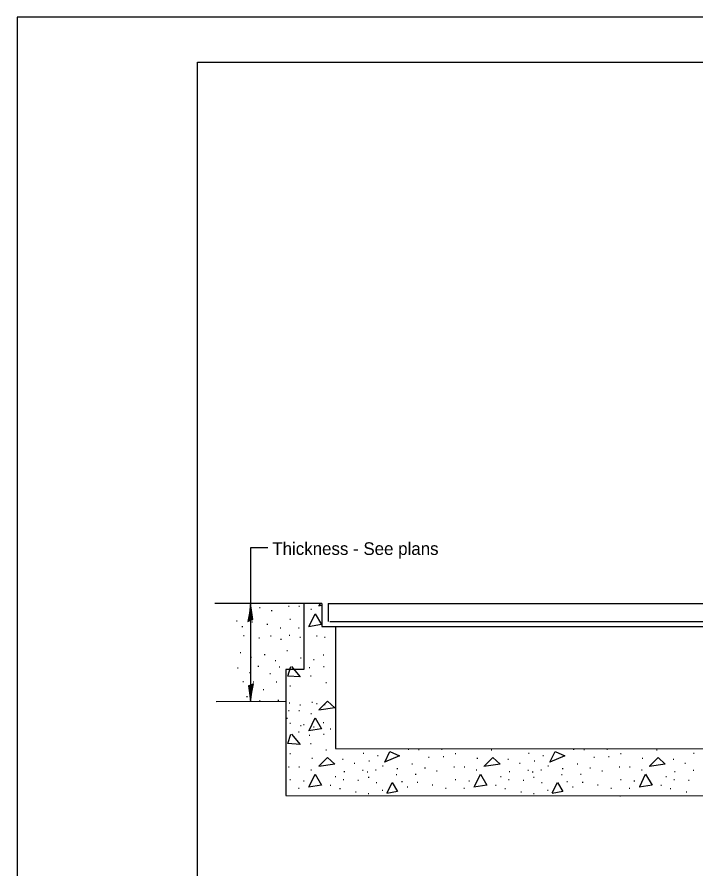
# Model space of a CAD drawing. Extents: x 0 to 2.83, y 0 to 1.83.
# Drawn here: x 0 to 0.627, y 1.047 to 1.833 of the extents above; entities that cross this region are included whole.
import ezdxf

# ---------------------------------------------------------------- set-up
doc = ezdxf.new("R2010")
doc.units = 0
for name, color, linetype in [('RD_Pr_Roadway_Dimensions', 7, 'Continuous'), ('SH_General_Details', 7, 'Continuous'), ('SH_Printer_Plotting_Border', 7, 'Continuous')]:
    doc.layers.add(name, color=color, linetype=linetype)

msp = doc.modelspace()

# ---------------------------------------------------------------- linework, layer by layer
at = {"layer": 'RD_Pr_Roadway_Dimensions'}
for p, q in [((0.21567, 1.34334), (0.21567, 1.20132)), ((0.23159, 1.34334), (0.21567, 1.34334))]:
    msp.add_line(p, q, dxfattribs=at)
for points in [[(0.21545, 1.27664), (0.21773, 1.27715), (0.21675, 1.28362), (0.21567, 1.29194), (0.21445, 1.28306), (0.21309, 1.27528), (0.21545, 1.27664), (0.21696, 1.27732), (0.21566, 1.28635), (0.21393, 1.27648), (0.21587, 1.27794), (0.21561, 1.28209), (0.215, 1.2781)], [(0.2159, 1.21663), (0.21361, 1.21611), (0.2146, 1.20964), (0.21567, 1.20132), (0.21689, 1.21021), (0.21826, 1.21799), (0.2159, 1.21663), (0.21439, 1.21594), (0.21569, 1.20691), (0.21742, 1.21678), (0.21548, 1.21533), (0.21574, 1.21118), (0.21634, 1.21517)]]:
    msp.add_lwpolyline(points, dxfattribs=at)
at = {"layer": 'SH_General_Details'}
for p, q in [((-0.00001, 1.83333), (-0.00001, 0)), ((2.83333, 1.83333), (-0.00001, 1.83333)), ((0.28144, 1.29194), (0.18266, 1.29194)), ((0.26487, 1.29194), (0.26487, 1.23125)), ((0.28144, 1.29194), (0.28144, 1.27073)), ((0.28708, 1.29194), (0.76384, 1.29194)), ((0.28708, 1.29194), (0.28708, 1.27542)), ((0.2151, 1.28265), (0.21577, 1.28265)), ((0.2237, 1.28839), (0.22437, 1.28839)), ((0.23474, 1.28566), (0.2354, 1.28566)), ((0.25065, 1.28953), (0.25131, 1.28953)), ((0.2601, 1.28953), (0.26077, 1.28953)), ((0.27128, 1.28667), (0.27195, 1.28667)), ((0.20249, 1.27597), (0.20316, 1.27597)), ((0.21668, 1.27525), (0.21735, 1.27525)), ((0.25193, 1.27769), (0.2526, 1.27769)), ((0.2644, 1.27654), (0.26507, 1.27654)), ((0.28864, 1.27542), (0.76384, 1.27542)), ((0.20765, 1.27081), (0.20832, 1.27081)), ((0.23073, 1.27282), (0.23139, 1.27282)), ((0.24291, 1.26966), (0.24357, 1.26966)), ((0.25982, 1.26966), (0.26048, 1.26966)), ((0.28144, 1.27073), (0.76931, 1.27073)), ((0.29405, 1.27073), (0.29405, 1.15835)), ((0.20894, 1.2625), (0.20961, 1.2625)), ((0.22313, 1.26049), (0.2238, 1.26049)), ((0.23402, 1.26221), (0.23469, 1.26221)), ((0.24334, 1.25906), (0.244, 1.25906)), ((0.25122, 1.26278), (0.25189, 1.26278)), ((0.26111, 1.26092), (0.26177, 1.26092)), ((0.27644, 1.26221), (0.27711, 1.26221)), ((0.28375, 1.26106), (0.28442, 1.26106)), ((0.20593, 1.24673), (0.2066, 1.24673)), ((0.21582, 1.24243), (0.21649, 1.24243)), ((0.22829, 1.24501), (0.22896, 1.24501)), ((0.24907, 1.2486), (0.24974, 1.2486)), ((0.2826, 1.24458), (0.28327, 1.24458)), ((0.23818, 1.23957), (0.23884, 1.23957)), ((0.26168, 1.24186), (0.26235, 1.24186)), ((0.27358, 1.24043), (0.27424, 1.24043)), ((0.2035, 1.23269), (0.20416, 1.23269)), ((0.21453, 1.22839), (0.2152, 1.22839)), ((0.22241, 1.23426), (0.22308, 1.23426)), ((0.23345, 1.22753), (0.23411, 1.22753)), ((0.24205, 1.23355), (0.24271, 1.23355)), ((0.26487, 1.23125), (0.24807, 1.23125)), ((0.24807, 1.23125), (0.24807, 1.11491)), ((0.26956, 1.23297), (0.27023, 1.23297)), ((0.28289, 1.23383), (0.28356, 1.23383)), ((0.20837, 1.22008), (0.20904, 1.22008)), ((0.21797, 1.21965), (0.21864, 1.21965)), ((0.23918, 1.21979), (0.23985, 1.21979)), ((0.27085, 1.22524), (0.27152, 1.22524)), ((0.28504, 1.21922), (0.28571, 1.21922)), ((0.22729, 1.21262), (0.22795, 1.21262)), ((0.25194, 1.21606), (0.2526, 1.21606)), ((0.21195, 1.20632), (0.21262, 1.20632)), ((0.24871, 1.20163), (0.18398, 1.20132)), ((0.2237, 1.20259), (0.22437, 1.20259)), ((0.2409, 1.20277), (0.24157, 1.20277)), ((0.25122, 1.20045), (0.25189, 1.20045)), ((0.26111, 1.19858), (0.26177, 1.19858)), ((0.272, 1.20105), (0.27267, 1.20105)), ((0.27644, 1.19987), (0.27711, 1.19987)), ((0.28375, 1.19873), (0.28442, 1.19873)), ((0.25065, 1.19331), (0.25131, 1.19331)), ((0.2601, 1.19331), (0.26077, 1.19331)), ((0.27128, 1.19045), (0.27195, 1.19045)), ((0.24907, 1.18626), (0.24974, 1.18626)), ((0.25193, 1.18147), (0.2526, 1.18147)), ((0.26168, 1.17952), (0.26235, 1.17952)), ((0.2644, 1.18032), (0.26507, 1.18032)), ((0.2826, 1.18225), (0.28327, 1.18225)), ((0.29364, 1.18419), (0.29405, 1.18419)), ((0.25982, 1.17344), (0.26048, 1.17344)), ((0.27358, 1.17809), (0.27424, 1.17809)), ((0.28905, 1.17631), (0.28972, 1.17631)), ((0.26956, 1.17064), (0.27023, 1.17064)), ((0.28289, 1.1715), (0.28356, 1.1715)), ((0.27085, 1.1629), (0.27152, 1.1629)), ((0.28504, 1.15688), (0.28571, 1.15688)), ((0.29405, 1.15835), (1.2416, 1.1573)), ((0.36095, 1.15774), (0.36162, 1.15774)), ((0.37055, 1.15731), (0.37122, 1.15731)), ((0.39176, 1.15745), (0.39243, 1.15745)), ((0.43762, 1.15688), (0.43829, 1.15688)), ((0.51353, 1.15774), (0.5142, 1.15774)), ((0.52313, 1.15731), (0.5238, 1.15731)), ((0.54434, 1.15745), (0.54501, 1.15745)), ((0.5902, 1.15688), (0.59087, 1.15688)), ((0.25194, 1.15373), (0.2526, 1.15373)), ((0.272, 1.14914), (0.27267, 1.14914)), ((0.30052, 1.14828), (0.30119, 1.14828)), ((0.31944, 1.15401), (0.3201, 1.15401)), ((0.33272, 1.15172), (0.33338, 1.15172)), ((0.37987, 1.15029), (0.38053, 1.15029)), ((0.39348, 1.15086), (0.39415, 1.15086)), ((0.40452, 1.15373), (0.40518, 1.15373)), ((0.42458, 1.14914), (0.42525, 1.14914)), ((0.4531, 1.14828), (0.45377, 1.14828)), ((0.47202, 1.15401), (0.47268, 1.15401)), ((0.4853, 1.15172), (0.48596, 1.15172)), ((0.53245, 1.15029), (0.53311, 1.15029)), ((0.54606, 1.15086), (0.54673, 1.15086)), ((0.5571, 1.15373), (0.55776, 1.15373)), ((0.57716, 1.14914), (0.57783, 1.14914)), ((0.60568, 1.14828), (0.60635, 1.14828)), ((0.6246, 1.15401), (0.62526, 1.15401)), ((0.25065, 1.1414), (0.25131, 1.1414)), ((0.2601, 1.1414), (0.26077, 1.1414)), ((0.31127, 1.14455), (0.31193, 1.14455)), ((0.32469, 1.1467), (0.32536, 1.1467)), ((0.33745, 1.14226), (0.33811, 1.14226)), ((0.36453, 1.14398), (0.3652, 1.14398)), ((0.37628, 1.14026), (0.37695, 1.14026)), ((0.40323, 1.1414), (0.40389, 1.1414)), ((0.41268, 1.1414), (0.41335, 1.1414)), ((0.46385, 1.14455), (0.46451, 1.14455)), ((0.47727, 1.1467), (0.47794, 1.1467)), ((0.49003, 1.14226), (0.49069, 1.14226)), ((0.51711, 1.14398), (0.51778, 1.14398)), ((0.52886, 1.14026), (0.52953, 1.14026)), ((0.55581, 1.1414), (0.55647, 1.1414)), ((0.56526, 1.1414), (0.56593, 1.1414)), ((0.61643, 1.14455), (0.61709, 1.14455)), ((0.27128, 1.13854), (0.27195, 1.13854)), ((0.30181, 1.1371), (0.30248, 1.1371)), ((0.31901, 1.13825), (0.31967, 1.13825)), ((0.32311, 1.13653), (0.32378, 1.13653)), ((0.331, 1.13854), (0.33166, 1.13854)), ((0.35006, 1.13429), (0.35072, 1.13429)), ((0.35077, 1.13983), (0.35144, 1.13983)), ((0.36768, 1.13452), (0.36835, 1.13452)), ((0.38732, 1.13753), (0.38798, 1.13753)), ((0.42386, 1.13854), (0.42453, 1.13854)), ((0.45439, 1.1371), (0.45506, 1.1371)), ((0.47159, 1.13825), (0.47225, 1.13825)), ((0.47569, 1.13653), (0.47636, 1.13653)), ((0.48358, 1.13854), (0.48424, 1.13854)), ((0.50264, 1.13429), (0.5033, 1.13429)), ((0.50335, 1.13983), (0.50402, 1.13983)), ((0.52026, 1.13452), (0.52093, 1.13452)), ((0.5399, 1.13753), (0.54056, 1.13753)), ((0.57644, 1.13854), (0.57711, 1.13854)), ((0.60697, 1.1371), (0.60764, 1.1371)), ((0.62417, 1.13825), (0.62483, 1.13825)), ((0.25193, 1.12956), (0.2526, 1.12956)), ((0.2644, 1.12841), (0.26507, 1.12841)), ((0.29364, 1.13228), (0.29431, 1.13228)), ((0.30109, 1.12956), (0.30176, 1.12956)), ((0.31471, 1.12884), (0.31537, 1.12884)), ((0.32426, 1.13171), (0.32493, 1.13171)), ((0.33157, 1.12669), (0.33224, 1.12669)), ((0.35507, 1.12784), (0.35574, 1.12784)), ((0.36926, 1.12712), (0.36993, 1.12712)), ((0.38331, 1.12469), (0.38397, 1.12469)), ((0.40451, 1.12956), (0.40518, 1.12956)), ((0.41698, 1.12841), (0.41765, 1.12841)), ((0.44622, 1.13228), (0.44689, 1.13228)), ((0.45367, 1.12956), (0.45434, 1.12956)), ((0.46729, 1.12884), (0.46795, 1.12884)), ((0.47684, 1.13171), (0.47751, 1.13171)), ((0.48415, 1.12669), (0.48482, 1.12669)), ((0.50765, 1.12784), (0.50832, 1.12784)), ((0.52184, 1.12712), (0.52251, 1.12712)), ((0.53589, 1.12469), (0.53655, 1.12469)), ((0.55709, 1.12956), (0.55776, 1.12956)), ((0.56956, 1.12841), (0.57023, 1.12841)), ((0.5988, 1.13228), (0.59947, 1.13228)), ((0.60625, 1.12956), (0.60692, 1.12956)), ((0.61987, 1.12884), (0.62053, 1.12884)), ((0.25982, 1.12153), (0.26048, 1.12153)), ((0.28905, 1.1244), (0.28972, 1.1244)), ((0.2978, 1.12125), (0.29846, 1.12125)), ((0.31256, 1.11809), (0.31322, 1.11809)), ((0.32412, 1.1168), (0.32478, 1.1168)), ((0.33701, 1.11967), (0.33768, 1.11967)), ((0.36023, 1.12268), (0.3609, 1.12268)), ((0.39549, 1.12153), (0.39615, 1.12153)), ((0.4124, 1.12153), (0.41306, 1.12153)), ((0.44163, 1.1244), (0.4423, 1.1244)), ((0.45038, 1.12125), (0.45104, 1.12125)), ((0.46514, 1.11809), (0.4658, 1.11809)), ((0.4767, 1.1168), (0.47736, 1.1168)), ((0.48959, 1.11967), (0.49026, 1.11967)), ((0.51281, 1.12268), (0.51348, 1.12268)), ((0.54807, 1.12153), (0.54873, 1.12153)), ((0.56498, 1.12153), (0.56564, 1.12153)), ((0.59421, 1.1244), (0.59488, 1.1244)), ((0.60296, 1.12125), (0.60362, 1.12125)), ((0.61772, 1.11809), (0.61838, 1.11809)), ((0.24806, 1.11491), (0.76896, 1.11438)), ((0.55638, 1.11465), (0.55705, 1.11465))]:
    msp.add_line(p, q, dxfattribs=at)
msp.add_lwpolyline([(0.16666, 1.79167), (2.79166, 1.79167), (2.79166, 0.04167), (0.16666, 0.04167)], close=True, dxfattribs=at)
for points in [[(0.28144, 1.2901), (0.27849, 1.28966)], [(0.27863, 1.29), (0.28058, 1.29194)], [(0.26979, 1.27114), (0.27513, 1.28265), (0.28114, 1.27264), (0.26912, 1.27063)], [(0.25343, 1.23375), (0.26128, 1.22423), (0.24993, 1.22507), (0.25276, 1.23392)], [(0.27863, 1.19378), (0.28665, 1.20179), (0.29332, 1.19562), (0.27849, 1.19344)], [(0.26979, 1.17492), (0.27513, 1.18643), (0.28114, 1.17642), (0.26912, 1.17441)], [(0.25343, 1.17141), (0.26128, 1.1619), (0.24993, 1.16273), (0.25276, 1.17158)], [(0.27863, 1.14187), (0.28665, 1.14988), (0.29332, 1.14371), (0.27849, 1.14153)], [(0.33942, 1.14571), (0.34426, 1.15556), (0.3531, 1.15138), (0.33931, 1.1455)], [(0.43121, 1.14187), (0.43923, 1.14988), (0.4459, 1.14371), (0.43107, 1.14153)], [(0.492, 1.14571), (0.49684, 1.15556), (0.50568, 1.15138), (0.49189, 1.1455)], [(0.58379, 1.14187), (0.59181, 1.14988), (0.59848, 1.14371), (0.58365, 1.14153)], [(0.26979, 1.12301), (0.27513, 1.13452), (0.28114, 1.12451), (0.26912, 1.1225)], [(0.42237, 1.12301), (0.42771, 1.13452), (0.43372, 1.12451), (0.4217, 1.1225)], [(0.57495, 1.12301), (0.58029, 1.13452), (0.5863, 1.12451), (0.57428, 1.1225)], [(0.34159, 1.11716), (0.34626, 1.12684), (0.35127, 1.11867), (0.3415, 1.11682)], [(0.49417, 1.11716), (0.49884, 1.12684), (0.50385, 1.11867), (0.49408, 1.11682)]]:
    msp.add_lwpolyline(points, dxfattribs=at)
at = {"layer": 'SH_Printer_Plotting_Border'}
msp.add_lwpolyline([(-0.00001, 0), (2.83333, 0), (2.83333, 1.83333), (-0.00001, 1.83333)], close=True, dxfattribs=at)

# ---------------------------------------------------------------- texts
at = {"layer": 'RD_Pr_Roadway_Dimensions'}
msp.add_text('Thickness - See plans', height=0.0116667, dxfattribs=at).set_placement((0.23565, 1.33685))

doc.saveas('drawing.dxf')
